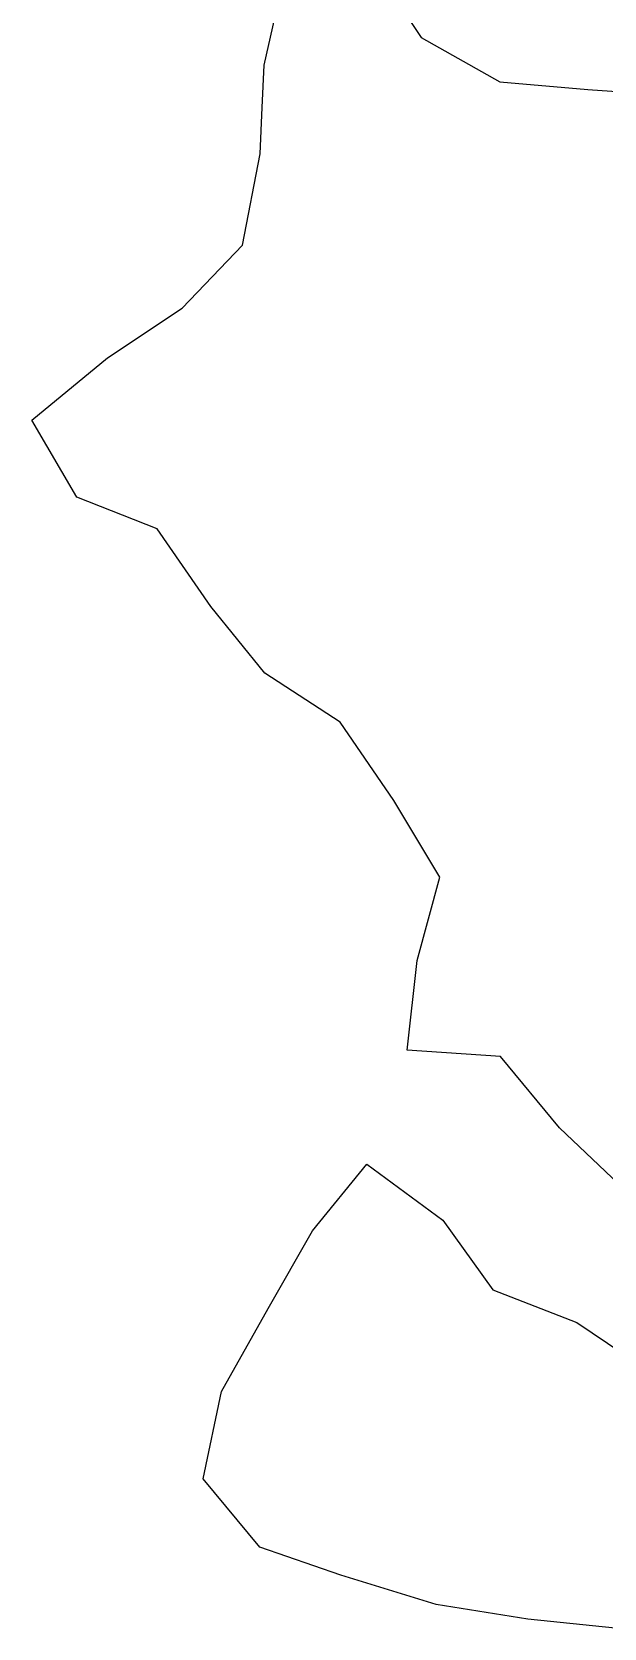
# Model space of a CAD drawing. Extents: x 204614 to 205597, y 4873311 to 4874446.
# Drawn here: x 205325.6 to 205359.1, y 4873529.3 to 4873622.6 of the extents above; entities that cross this region are included whole.
import ezdxf

# ---------------------------------------------------------------- set-up
doc = ezdxf.new("R2010")
doc.units = 0
doc.header["$LTSCALE"] = 1.5
doc.header["$MEASUREMENT"] = 0
doc.layers.add('HD-LAGOS-PERENE', color=170, linetype='CONTINUOUS')

msp = doc.modelspace()

# ---------------------------------------------------------------- linework, layer by layer
at = {"layer": 'HD-LAGOS-PERENE', "linetype": 'Continuous'}
for points in [[(205345.48, 4873626.66, 2.203013), (205348.37, 4873622.29, 2.203013), (205352.97, 4873619.69, 2.203013), (205358.12, 4873619.24, 2.203013), (205363.48, 4873618.88, 2.203013)], [(205360.31, 4873554.92, 2.203013), (205356.46, 4873558.57, 2.203013), (205353.01, 4873562.73, 2.203013), (205347.56, 4873563.1, 2.203013), (205348.14, 4873568.34, 2.203013), (205349.47, 4873573.21, 2.203013), (205346.78, 4873577.69, 2.203013), (205343.64, 4873582.28, 2.203013), (205339.23, 4873585.14, 2.203013), (205336.06, 4873589.03, 2.203013), (205332.92, 4873593.57, 2.203013), (205328.23, 4873595.43, 2.203013), (205325.6, 4873599.92, 2.203013), (205330.03, 4873603.56, 2.203013), (205334.39, 4873606.47, 2.203013), (205337.92, 4873610.16, 2.203013), (205338.96, 4873615.49, 2.203013), (205339.080037, 4873618.198669, 2.203013), (205339.19, 4873620.68, 2.203013), (205340.34, 4873625.77, 2.203013)], [(205359.73, 4873529.33, 2.203013), (205354.61, 4873529.86, 2.203013), (205349.25, 4873530.7, 2.203013), (205343.68, 4873532.43, 2.203013), (205338.94, 4873534.05, 2.203013), (205335.63, 4873538.06, 2.203013), (205336.7, 4873543.15, 2.203013), (205339.43, 4873548, 2.203013), (205342.01, 4873552.54, 2.203013), (205345.2, 4873556.44, 2.203013), (205349.64, 4873553.17, 2.203013), (205352.57, 4873549.09, 2.203013), (205357.49, 4873547.19, 2.203013), (205361.96, 4873544.16, 2.203013)]]:
    msp.add_polyline3d(points, dxfattribs=at)

doc.saveas('drawing.dxf')
